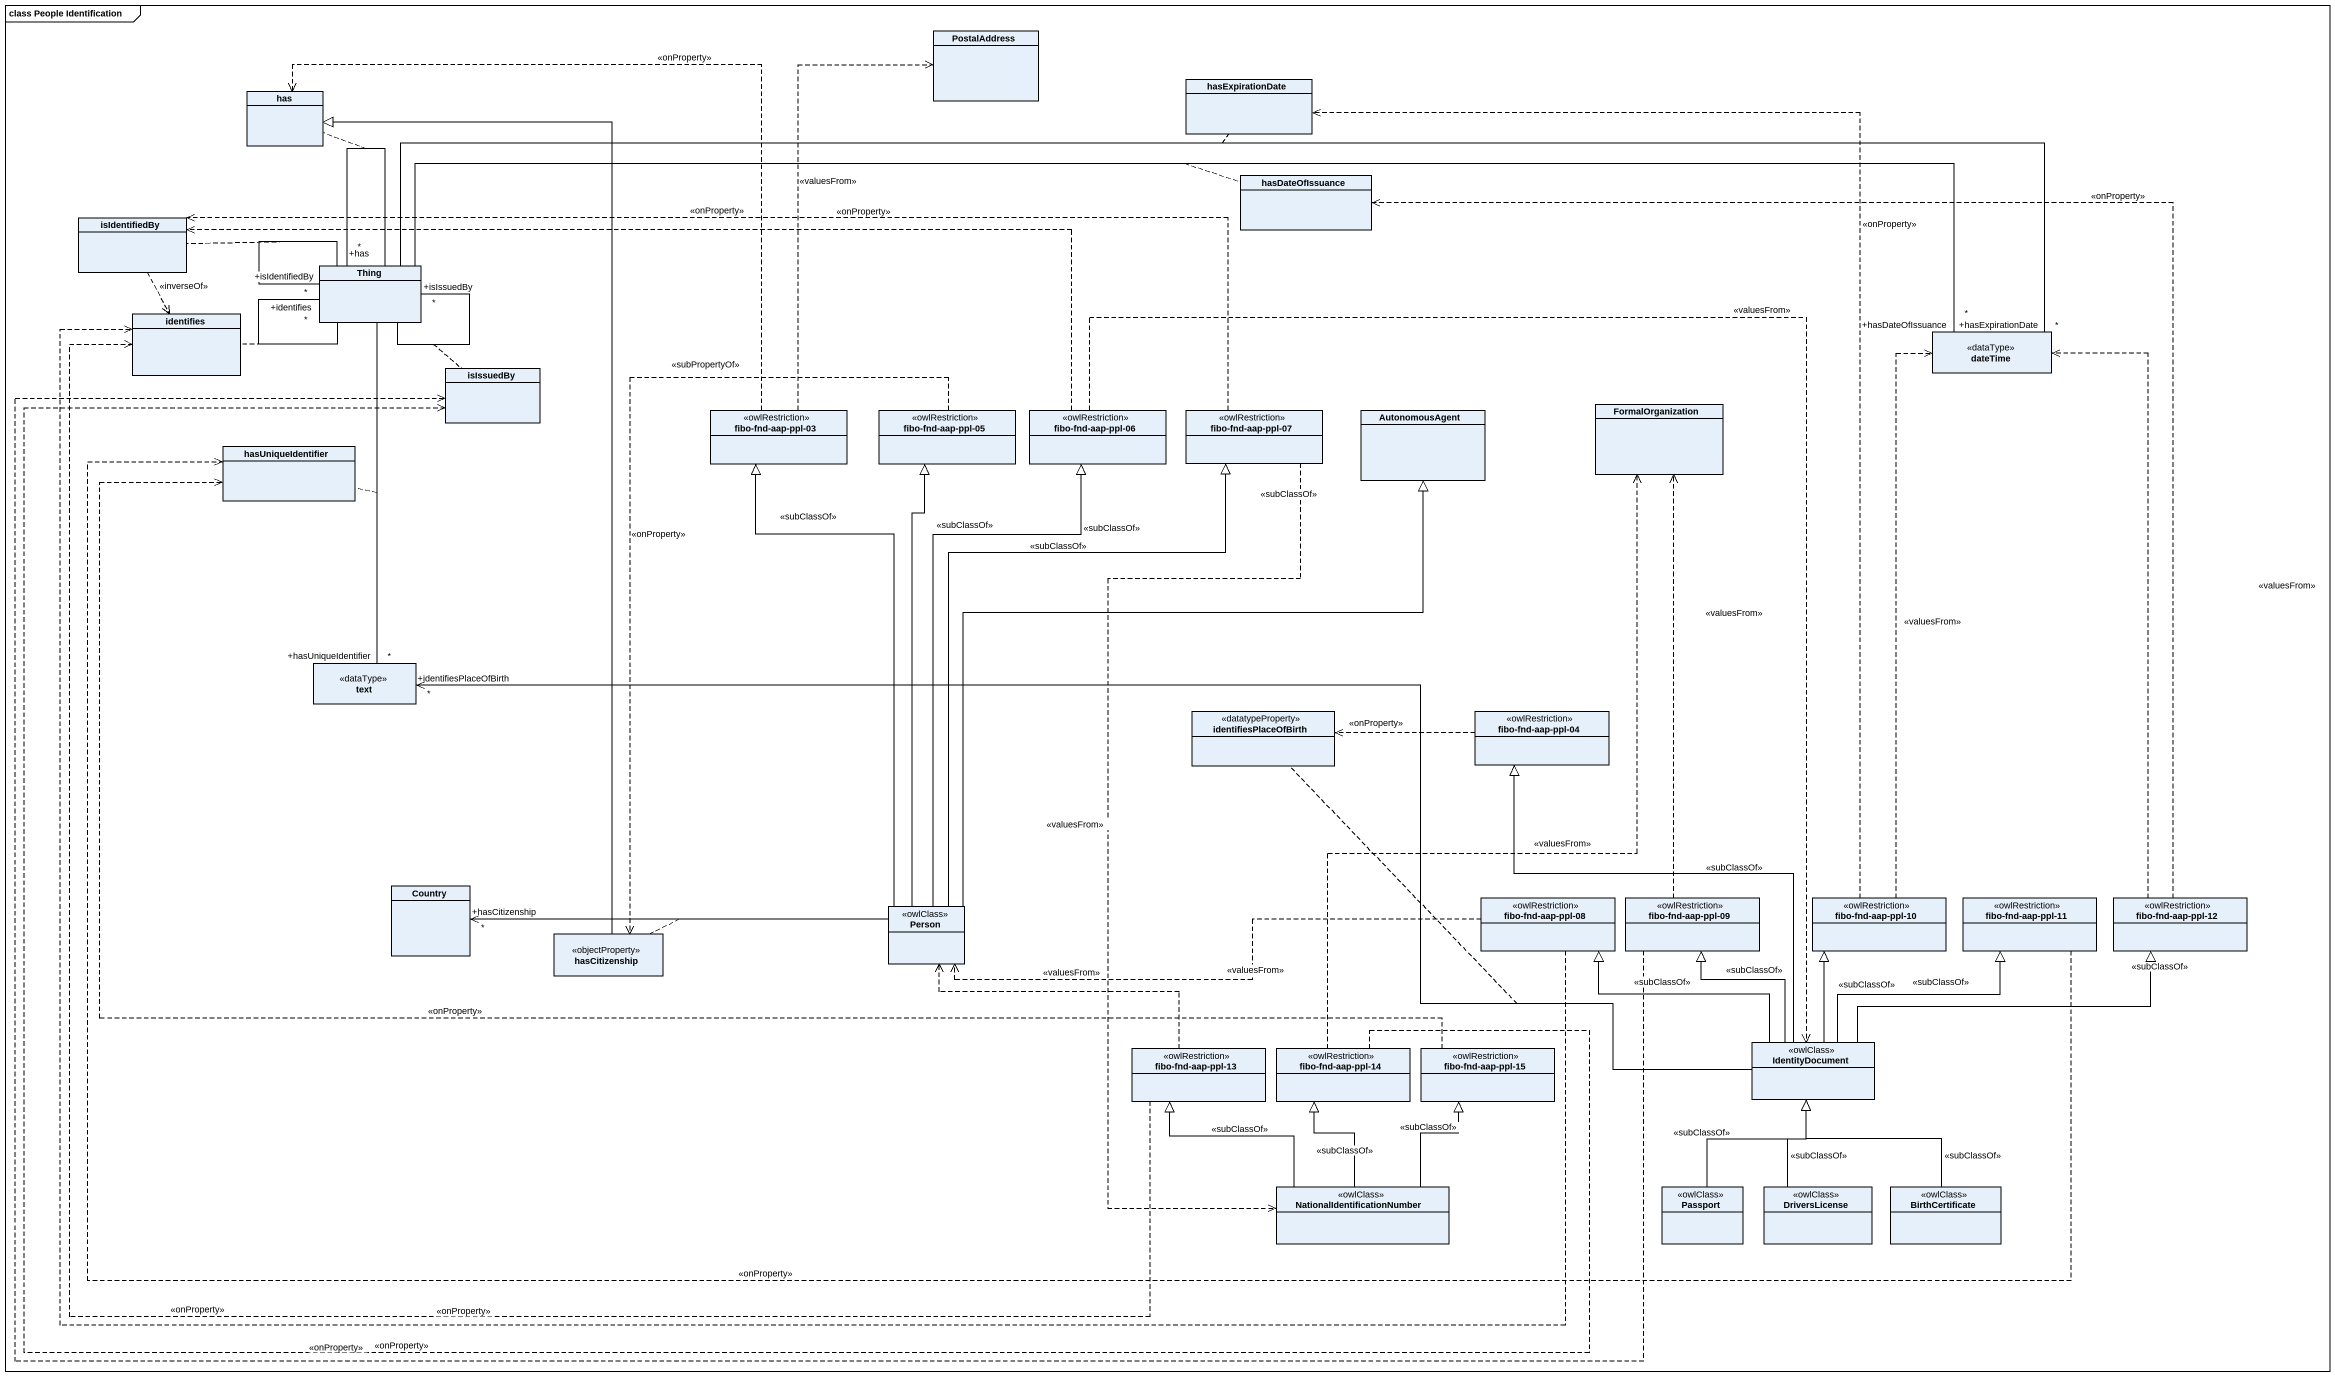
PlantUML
@startuml
mainframe class People Identification
hide circle
hide empty members
class PostalAddress
class has
class hasExpirationDate
class hasDateOfIssuance
class isIdentifiedBy
class Thing
class identifies
class dateTime <<dataType>>
class isIssuedBy
class "fibo-fnd-aap-ppl-03" as fibo_fnd_aap_ppl_03 <<owlRestriction>>
class "fibo-fnd-aap-ppl-05" as fibo_fnd_aap_ppl_05 <<owlRestriction>>
class "fibo-fnd-aap-ppl-06" as fibo_fnd_aap_ppl_06 <<owlRestriction>>
class "fibo-fnd-aap-ppl-07" as fibo_fnd_aap_ppl_07 <<owlRestriction>>
class AutonomousAgent
class FormalOrganization
class hasUniqueIdentifier
class text <<dataType>>
class identifiesPlaceOfBirth <<datatypeProperty>>
class "fibo-fnd-aap-ppl-04" as fibo_fnd_aap_ppl_04 <<owlRestriction>>
class Country
class "Person" as Person_ <<owlClass>>
class "fibo-fnd-aap-ppl-08" as fibo_fnd_aap_ppl_08 <<owlRestriction>>
class "fibo-fnd-aap-ppl-09" as fibo_fnd_aap_ppl_09 <<owlRestriction>>
class "fibo-fnd-aap-ppl-10" as fibo_fnd_aap_ppl_10 <<owlRestriction>>
class "fibo-fnd-aap-ppl-11" as fibo_fnd_aap_ppl_11 <<owlRestriction>>
class "fibo-fnd-aap-ppl-12" as fibo_fnd_aap_ppl_12 <<owlRestriction>>
class hasCitizenship <<objectProperty>>
class "fibo-fnd-aap-ppl-13" as fibo_fnd_aap_ppl_13 <<owlRestriction>>
class "fibo-fnd-aap-ppl-14" as fibo_fnd_aap_ppl_14 <<owlRestriction>>
class "fibo-fnd-aap-ppl-15" as fibo_fnd_aap_ppl_15 <<owlRestriction>>
class IdentityDocument <<owlClass>>
class NationalIdentificationNumber <<owlClass>>
class Passport <<owlClass>>
class DriversLicense <<owlClass>>
class BirthCertificate <<owlClass>>
isIdentifiedBy ..> identifies : <<inverseOf>>
Thing -- "+identifies\n*" Thing
(Thing, Thing) .. identifies
Thing -- "+isIssuedBy\n*" Thing
(Thing, Thing) .. isIssuedBy
Thing -- "+isIdentifiedBy\n*" Thing
(Thing, Thing) .. isIdentifiedBy
Thing -- "+has\n*" Thing
(Thing, Thing) .. has
Thing -right- "+hasExpirationDate\n*" dateTime
(Thing, dateTime) .. hasExpirationDate
Thing -right- "+hasDateOfIssuance\n*" dateTime
(Thing, dateTime) .. hasDateOfIssuance
Thing -- "+hasUniqueIdentifier\n*" text
(Thing, text) .. hasUniqueIdentifier
fibo_fnd_aap_ppl_03 .up.> PostalAddress : <<valuesFrom>>
fibo_fnd_aap_ppl_03 .up.> has : <<onProperty>>
fibo_fnd_aap_ppl_05 ..> hasCitizenship : <<onProperty>>
fibo_fnd_aap_ppl_06 .left.> isIdentifiedBy : <<onProperty>>
fibo_fnd_aap_ppl_06 ..> IdentityDocument : <<valuesFrom>>
fibo_fnd_aap_ppl_07 .left.> isIdentifiedBy : <<onProperty>>
fibo_fnd_aap_ppl_07 ..> NationalIdentificationNumber : <<valuesFrom>>
fibo_fnd_aap_ppl_04 .left.> identifiesPlaceOfBirth : <<onProperty>>
Person_ -up-|> fibo_fnd_aap_ppl_03 : <<subClassOf>>
Person_ -up-|> fibo_fnd_aap_ppl_05 : <<subClassOf>>
Person_ -up-|> fibo_fnd_aap_ppl_06 : <<subClassOf>>
Person_ -up-|> fibo_fnd_aap_ppl_07 : <<subClassOf>>
Person_ -up-|> AutonomousAgent : <<subClassOf>>
Person_ -left-> "+hasCitizenship\n*" Country
(Person_, Country) .. hasCitizenship
fibo_fnd_aap_ppl_08 .left.> identifies : <<onProperty>>
fibo_fnd_aap_ppl_08 .left.> Person_ : <<valuesFrom>>
fibo_fnd_aap_ppl_09 .left.> isIssuedBy : <<onProperty>>
fibo_fnd_aap_ppl_09 .up.> FormalOrganization : <<valuesFrom>>
fibo_fnd_aap_ppl_10 .up.> hasExpirationDate : <<onProperty>>
fibo_fnd_aap_ppl_10 .up.> dateTime : <<valuesFrom>>
fibo_fnd_aap_ppl_11 .left.> hasUniqueIdentifier : <<onProperty>>
fibo_fnd_aap_ppl_12 .up.> hasDateOfIssuance : <<onProperty>>
fibo_fnd_aap_ppl_12 .up.> dateTime : <<valuesFrom>>
hasCitizenship -up-|> has : <<subPropertyOf>>
fibo_fnd_aap_ppl_13 .up.> identifies : <<onProperty>>
fibo_fnd_aap_ppl_13 .left.> Person_ : <<valuesFrom>>
fibo_fnd_aap_ppl_14 .up.> isIssuedBy : <<onProperty>>
fibo_fnd_aap_ppl_14 .up.> FormalOrganization : <<valuesFrom>>
fibo_fnd_aap_ppl_15 .left.> hasUniqueIdentifier : <<onProperty>>
IdentityDocument -left-> "+identifiesPlaceOfBirth\n*" text
(IdentityDocument, text) .. identifiesPlaceOfBirth
IdentityDocument -up-|> fibo_fnd_aap_ppl_04 : <<subClassOf>>
IdentityDocument -left-|> fibo_fnd_aap_ppl_08 : <<subClassOf>>
IdentityDocument -up-|> fibo_fnd_aap_ppl_09 : <<subClassOf>>
IdentityDocument -up-|> fibo_fnd_aap_ppl_10 : <<subClassOf>>
IdentityDocument -up-|> fibo_fnd_aap_ppl_11 : <<subClassOf>>
IdentityDocument -right-|> fibo_fnd_aap_ppl_12 : <<subClassOf>>
NationalIdentificationNumber -up-|> fibo_fnd_aap_ppl_13 : <<subClassOf>>
NationalIdentificationNumber -up-|> fibo_fnd_aap_ppl_14 : <<subClassOf>>
NationalIdentificationNumber -up-|> fibo_fnd_aap_ppl_15 : <<subClassOf>>
Passport -up-|> IdentityDocument : <<subClassOf>>
DriversLicense -up-|> IdentityDocument : <<subClassOf>>
BirthCertificate -up-|> IdentityDocument : <<subClassOf>>
@enduml
